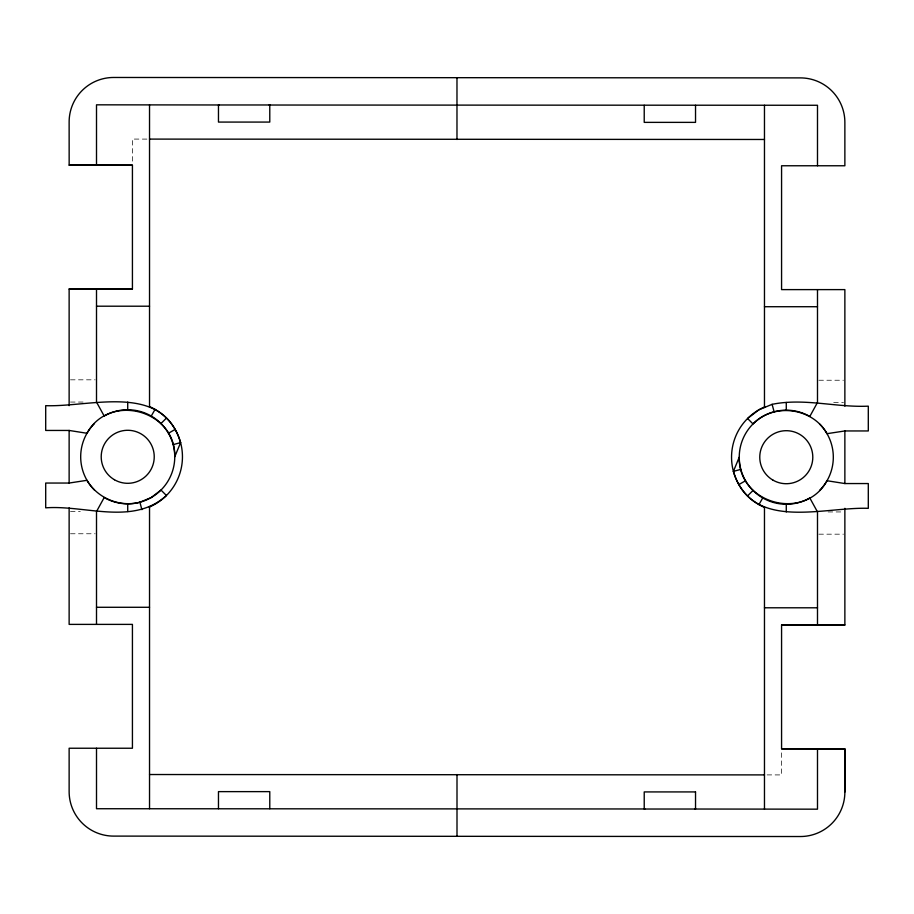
<?xml version="1.0" encoding="UTF-8"?>
<svg xmlns="http://www.w3.org/2000/svg" width="914" height="914" viewBox="0 0 914 914"><rect width="100%" height="100%" fill="white"/><g stroke="black" fill="none" stroke-linecap="round" stroke-linejoin="round"><path stroke-width="0.69" stroke-dasharray="4.57 3.43" d="M70.504 379.824L95.136 379.824M818.864 380.235L843.496 380.235M70.504 402.057L85.87 402.057M833.705 402.468L843.496 402.468M70.504 511.532L80.295 511.532M828.13 511.943L843.496 511.943M70.504 533.765L95.136 533.765M818.864 534.176L843.496 534.176M146.891 139.099L132.381 139.077L132.427 163.823M767.109 774.901L781.619 774.923L781.573 750.177"/><path stroke-width="1.37" d="M69.133 405.667L69.133 289.018L96.507 289.053L96.507 402.057L104.196 416.053A47.037 47.037 0 0 1 174.757 456.794C175.945 410.055 109.326 392.209 86.979 433.27L69.133 430.448L45.7 430.448L45.7 405.667C91.069 407.278 162.635 382.018 180.595 442.627L174.757 456.794A47.037 47.037 0 0 1 104.196 497.536L96.507 511.532L96.507 624.388M844.867 508.333L844.867 624.982L817.493 624.947L817.493 511.943L809.804 497.947A47.037 47.037 0 0 1 739.243 457.206C738.055 503.945 804.674 521.791 827.021 480.73L844.867 483.552L868.3 483.552L868.3 508.333C822.931 506.722 751.365 531.982 733.405 471.373L739.243 457.206A47.037 47.037 0 0 1 809.804 416.464L817.493 402.468L817.493 289.612M151.244 416.053L155.094 409.392M758.906 504.608L762.756 497.947M160.978 423.536L166.428 418.086M747.572 495.914L753.022 490.464M168.462 433.27L175.122 429.42M738.878 484.58L745.538 480.73M139.899 502.232L151.244 497.536L160.978 490.053L166.428 495.502C133.17 525.87 85.379 504.871 45.7 507.841L45.7 483.049L69.133 483.049L86.979 480.318C97.478 498.267 119.78 507.499 139.899 502.232L141.887 509.669M772.113 404.331L758.906 409.803L747.572 418.498L753.022 423.947C773.701 402.48 812.592 407.61 827.021 433.682L844.867 430.951L868.3 430.951L868.3 406.159C836.161 407.644 804.183 397.784 772.113 404.331L774.101 411.768M173.157 444.615L180.595 442.627M733.405 471.373L740.843 469.385M96.507 289.053L132.427 289.053L132.427 165.206L69.156 165.171L69.133 121.95A44.478 44.478 0 0 1 113.61 77.473L800.39 77.896A44.478 44.478 0 0 1 844.867 122.373L844.867 165.765L781.573 165.765L781.573 289.612L844.867 289.612L844.867 406.159M149.53 139.099L764.47 139.476M69.167 165.171L132.427 165.206M69.133 289.018L132.427 289.053M96.507 306.201L149.53 306.213M764.47 306.716L817.493 306.716M96.507 607.284L149.53 607.284M764.47 607.787L817.493 607.799M69.133 507.841L69.133 624.388L132.427 624.388L132.427 748.235L69.133 748.235L69.133 791.627A44.478 44.478 0 0 0 113.61 836.104L800.39 836.527A44.478 44.478 0 0 0 844.867 792.05L844.844 748.829L781.573 748.794L781.573 624.947L844.867 624.982M781.573 624.947L817.493 624.947M781.573 748.794L844.844 748.829L844.867 792.05M149.53 774.524L764.47 774.901M219.28 104.973L96.507 104.824L96.507 165.206M269.093 105.03L817.493 105.27L817.493 165.765M644.896 808.97L96.507 808.73L96.507 748.235M694.72 809.027L817.493 809.176L817.493 748.794M844.867 430.951L844.867 483.552M786.28 402.468L786.28 410.169M786.28 504.242L786.28 511.943M764.47 105.27L764.47 407.495M764.47 506.916L764.47 809.107M695.531 105.27L695.531 122.373L644.221 122.373L644.221 105.27M456.977 77.896L456.977 139.476M457 774.524L457 836.104M269.779 808.73L269.779 791.627L218.469 791.627L218.469 808.73M149.53 104.893L149.53 407.084M149.53 506.505L149.53 808.73M127.72 402.057L127.72 409.758M127.72 503.831L127.72 511.532M69.133 430.448L69.133 483.049M94.462 490.053A47.037 47.037 0 0 1 94.462 423.536M149.268 406.479A54.737 54.737 0 0 1 149.268 507.11M819.538 423.947A47.037 47.037 0 0 1 819.538 490.464M764.732 507.521A54.737 54.737 0 0 1 764.732 406.89M269.779 104.973L218.469 104.973L218.469 122.076L269.779 122.076L269.779 104.973M695.531 791.924L644.221 791.924L644.221 809.027L695.531 809.027L695.531 791.924M114.467 479.759A26.517 26.517 0 0 0 154.238 456.794A26.517 26.517 0 0 0 114.467 433.83A26.517 26.517 0 0 0 114.467 479.759M773.027 480.17A26.517 26.517 0 0 0 812.797 457.206A26.517 26.517 0 0 0 773.027 434.241A26.517 26.517 0 0 0 773.027 480.17"/></g></svg>
